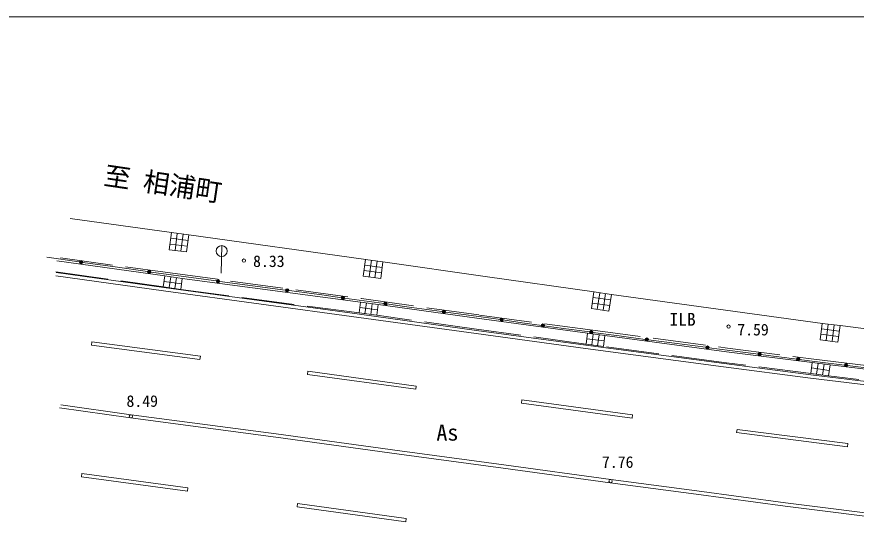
# Model space of a CAD drawing. Units: millimetres, scale not verified. Extents: x -85698 to 78302, y -59329 to 53471.
# Drawn here: x -60939 to -22669, y 30274 to 53471 of the extents above; entities that cross this region are included whole.
import ezdxf
from ezdxf.enums import TextEntityAlignment as Align

# ---------------------------------------------------------------- set-up
doc = ezdxf.new("R2010")
doc.units = ezdxf.units.MM
doc.header["$LTSCALE"] = 400
doc.linetypes.add('DASHED', pattern=[7.5, 6, -1.5])
for name, color, linetype, lineweight in [('0-0_芯', 7, 'Continuous', 9), ('1-0_一 般', 7, 'Continuous', 9), ('1-8_0', 8, 'Continuous', 13)]:
    doc.layers.add(name, color=color, linetype=linetype, lineweight=lineweight)
doc.styles.add('ＭＳ ゴシック', font='')
doc.styles.get('ＭＳ ゴシック').set_extended_font_data('MS Gothic')

msp = doc.modelspace()

# ---------------------------------------------------------------- linework, layer by layer
at = {"layer": '0-0_芯'}
msp.add_line((78301.7, 53471.2), (-85698.3, 53471.2), dxfattribs=at)
at = {"layer": '1-0_一 般'}
for p, q in [((-53885.2, 43643.4), (-58501.8, 44286.1)), ((-53919.3, 43384.1), (-53131.5, 43280.6)), ((-53622.6, 43608.9), (-53724.8, 42830.9)), ((-53360, 43574.4), (-53462.2, 42796.4)), ((-45023.9, 42420.9), (-53097.4, 43539.9)), ((-53953.4, 43124.8), (-53165.5, 43021.2)), ((-51613.9, 41802.5), (-51593.7, 43052.4)), ((-58097.9, 42312.3), (-59566.2, 42519.6)), ((-54187.4, 41672.9), (-59119.5, 42358.1)), ((-57921.7, 42287.4), (-56453.5, 42080)), ((-44279.5, 42060.1), (-45073.5, 42168.2)), ((-44878.2, 41622.6), (-44774.2, 42387)), ((-44613.5, 41586.6), (-44509.5, 42350.9)), ((-54985.3, 41872.6), (-56453.5, 42080)), ((-54809.1, 41847.7), (-53340.8, 41640.4)), ((-44314.2, 41805.4), (-45108.1, 41913.4)), ((-53427.7, 41309.1), (-54223.4, 41424.1)), ((-53922.2, 41634.6), (-53994.1, 41137)), ((-53657, 41596.2), (-53728.9, 41098.6)), ((-53391.8, 41557.9), (-45269.7, 40476.8)), ((-51854, 41444), (-53340.8, 41640.4)), ((-51675.6, 41420.4), (-50188.7, 41224.1)), ((-48701.9, 41027.7), (-50188.7, 41224.1)), ((-48523.5, 41004.2), (-47036.6, 40807.8)), ((-46123.2, 40681.1), (-47036.6, 40807.8)), ((-46013.5, 40665.9), (-45100.1, 40539.3)), ((-33869.3, 40575), (-34662.7, 40690.3)), ((-34471.6, 40147), (-34361.5, 40904.3)), ((-34207.1, 40108.6), (-34097.1, 40865.9)), ((-24212, 39508.2), (-33832.6, 40827.4)), ((-44497.2, 40125), (-45302.2, 40231.8)), ((-44186.6, 40412.6), (-45100.1, 40539.3)), ((-45001.4, 40441.2), (-45066.3, 39951.2)), ((-44733, 40405.6), (-44798, 39915.6)), ((-44077, 40397.4), (-43163.5, 40270.7)), ((-41564.4, 40052.3), (-43163.5, 40270.7)), ((-33906, 40322.6), (-34699.4, 40437.9)), ((-41372.5, 40026), (-39773.5, 39807.5)), ((-38886.2, 39682.4), (-39773.5, 39807.5)), ((-38779.7, 39667.4), (-37892.4, 39542.2)), ((-37005.1, 39417.1), (-37892.4, 39542.2)), ((-24040.2, 38729.8), (-23946.7, 39474.9)), ((-23770.9, 38696), (-23677.3, 39441)), ((-36898.7, 39402), (-36011.4, 39276.9)), ((-34818.3, 39118), (-36011.4, 39276.9)), ((-34675.1, 39098.9), (-33482, 38940)), ((-23439.2, 39158.9), (-24247.2, 39260.3)), ((-57510.8, 38667.6), (-57530.6, 38518.9)), ((-52567.5, 38010.3), (-57510.8, 38667.6)), ((-34162.1, 38709), (-34951.4, 38812.2)), ((-34655.9, 39025.8), (-34720.7, 38529.8)), ((-34392.8, 38991.4), (-34457.6, 38495.4)), ((-32289, 38781), (-33482, 38940)), ((-32145.8, 38761.9), (-30952.7, 38603)), ((-23470.4, 38910.5), (-24278.4, 39012)), ((-57530.6, 38518.9), (-52587.3, 37861.6)), ((-29538.6, 38419.8), (-30952.7, 38603)), ((-29368.9, 38397.8), (-27954.8, 38214.5)), ((-52567.5, 38010.3), (-52587.3, 37861.6)), ((-27125, 38107.6), (-27954.8, 38214.5)), ((-27025.5, 38094.8), (-26195.7, 37987.9)), ((-25365.9, 37881), (-26195.7, 37987.9)), ((-25266.3, 37868.2), (-24436.5, 37761.3)), ((-24405.8, 37688.4), (-24472.2, 37195.3)), ((-23208.3, 37610.9), (-24436.5, 37761.3)), ((-24133.6, 37651.7), (-24200, 37158.6)), ((-23060.9, 37592.9), (-21832.6, 37442.5)), ((-47668.7, 37326.6), (-47688.9, 37177.9)), ((-47688.9, 37177.9), (-42753.2, 36508.5)), ((-42733.1, 36657.1), (-47668.7, 37326.6)), ((-23894.6, 37368.5), (-24711.2, 37478.5)), ((-42733.1, 36657.1), (-42753.2, 36508.5)), ((-37907.3, 36027.6), (-37927.5, 35879)), ((-32864.2, 35340.4), (-37907.3, 36027.6)), ((-37927.5, 35879), (-32884.5, 35191.7)), ((-32864.2, 35340.4), (-32884.5, 35191.7)), ((-28101.8, 34684.9), (-28120.8, 34536.1)), ((-28120.8, 34536.1), (-23063.9, 33892.7)), ((-23044.9, 34041.5), (-28101.8, 34684.9)), ((-23044.9, 34041.5), (-23063.9, 33892.7)), ((-57971.3, 32676.9), (-57991.6, 32528.2)), ((-53141, 32016), (-57971.3, 32676.9)), ((-57991.6, 32528.2), (-53161.4, 31867.3)), ((-53141, 32016), (-53161.4, 31867.3)), ((-48135.3, 31310.4), (-48155.9, 31161.8)), ((-48155.9, 31161.8), (-43209, 30476.5)), ((-43188.4, 30625.1), (-48135.3, 31310.4)), ((-43188.4, 30625.1), (-43209, 30476.5))]:
    msp.add_line(p, q, dxfattribs=at)
at = {"layer": '1-0_一 般', "linetype": 'DASHED'}
for p, q in [((-59161.2, 41860.4), (-54248.8, 41173.8)), ((-45317.9, 39984.6), (-53463.7, 41060.3))]:
    msp.add_line(p, q, dxfattribs=at)
at = {"layer": '1-0_一 般'}
for points in [[(-53885.2, 43643.4), (-53987.5, 42865.5), (-53199.6, 42761.9), (-53097.4, 43539.9)], [(-44348.9, 41550.6), (-45142.8, 41658.6), (-45038.8, 42423), (-44244.9, 42314.9)], [(-53391.8, 41557.9), (-54187.4, 41672.9), (-54259.3, 41175.3), (-53463.7, 41060.3)], [(-33942.7, 40070.2), (-34736.1, 40185.5), (-34626, 40942.8), (-33832.6, 40827.4)], [(-44464.7, 40370), (-45269.7, 40476.8), (-45334.7, 39986.8), (-44529.7, 39880)], [(-23501.5, 38662.2), (-24309.6, 38763.7), (-24216, 39508.7), (-23408, 39407.2)], [(-34129.7, 38957), (-34919, 39060.2), (-34983.8, 38564.2), (-34194.5, 38461)], [(-23861.4, 37615.1), (-24678, 37725), (-24744.4, 37231.9), (-23927.8, 37122)]]:
    msp.add_lwpolyline(points, close=True, dxfattribs=at)
at = {"layer": '1-0_一 般', "linetype": 'DASHED'}
for points in [[(-58951.6, 42494.9), (-54169, 41837.5), (-45222.6, 40638.4), (-39849, 39891.5), (-34898.7, 39224.1), (-28532.8, 38382.1), (-24599.5, 37888), (-19470.8, 37246.2), (-15584.5, 36780.9), (-9808.7, 36153.7)], [(-34991.7, 38565.2), (-39977.8, 39250.9), (-44529.7, 39880)], [(-24725.4, 37229.3), (-28698.9, 37732.7), (-34194.5, 38461)], [(-15665.1, 36123.9), (-19574.4, 36590.1), (-23927.8, 37122)]]:
    msp.add_lwpolyline(points, dxfattribs=at)
at = {"layer": '1-0_一 般'}
for points in [[(-34622.4, 40942.2), (-39582.9, 41651.6), (-44244.9, 42314.9)], [(-19573.3, 36540.7), (-24741.3, 37170.3), (-28692.7, 37677.5), (-34995.6, 38522.2), (-39975.8, 39191.9), (-45321.5, 39927.7), (-54234.4, 41145.5), (-59141.2, 41826.8)], [(-59161.8, 41678.3), (-54254.9, 40996.9), (-45341.8, 39779), (-39996, 39043.3), (-35015.6, 38373.5), (-28712.2, 37528.7), (-24759.9, 37021.5), (-19591.2, 36391.8)], [(-44464.7, 40370), (-39969.5, 39741.6), (-34919, 39060.2)], [(-15331.4, 38403.2), (-19029.8, 38855.4), (-23408, 39407.2)], [(-34129.7, 38957), (-28579.6, 38218.2), (-24678, 37725)], [(-23861.4, 37615.1), (-19515.6, 37088), (-15604.2, 36615.7)], [(-58984, 35657.7), (-55748.3, 35203.3), (-49128.1, 34334.7), (-43502.9, 33560.1), (-38761, 32916.4), (-33879.8, 32255.1), (-29962.5, 31728.6), (-25910.2, 31192.3), (-20692.7, 30540.7)], [(37533.6, 25633.3), (30696.4, 26024.2), (23575.2, 26517.7), (18384.8, 26887.2), (14118.2, 27203.7), (9852.5, 27561.3), (7958.1, 27717.8), (5039.3, 27991.7), (214.3, 28459.2), (-4755.2, 28941), (-8478.6, 29343.9), (-11765.3, 29689.9), (-20675, 30689.7), (-25891.1, 31341.1), (-29942.7, 31877.2), (-33859.7, 32403.7), (-38740.9, 33065.1), (-43482.6, 33708.7), (-49108.1, 34483.4), (-55728.1, 35352), (-58931.5, 35801.8)]]:
    msp.add_lwpolyline(points, dxfattribs=at)
for centre, radius in [((-51597.7, 42802.4), 250), ((-58009.8, 42299.8), 75), ((-58009.8, 42299.8), 49.5), ((-58009.8, 42299.8), 24.5), ((-54897.2, 41860.2), 75), ((-54897.2, 41860.2), 49.5), ((-54897.2, 41860.2), 24.5), ((-51764.8, 41432.2), 75), ((-51764.8, 41432.2), 49.5), ((-51764.8, 41432.2), 24.5), ((-48612.7, 41015.9), 75), ((-48612.7, 41015.9), 49.5), ((-48612.7, 41015.9), 24.5), ((-46068.3, 40673.5), 75), ((-46068.3, 40673.5), 49.5), ((-46068.3, 40673.5), 24.5), ((-44131.8, 40405), 75), ((-44131.8, 40405), 49.5), ((-44131.8, 40405), 24.5), ((-41468.5, 40039.1), 75), ((-41468.5, 40039.1), 49.5), ((-41468.5, 40039.1), 24.5), ((-38832.9, 39674.9), 75), ((-38832.9, 39674.9), 49.5), ((-38832.9, 39674.9), 24.5), ((-36951.9, 39409.5), 75), ((-36951.9, 39409.5), 49.5), ((-36951.9, 39409.5), 24.5), ((-34746.7, 39108.4), 75), ((-34746.7, 39108.4), 49.5), ((-34746.7, 39108.4), 24.5), ((-32217.4, 38771.5), 75), ((-32217.4, 38771.5), 49.5), ((-32217.4, 38771.5), 24.5), ((-29453.8, 38408.8), 75), ((-29453.8, 38408.8), 49.5), ((-29453.8, 38408.8), 24.5), ((-27075.3, 38101.2), 75), ((-27075.3, 38101.2), 49.5), ((-27075.3, 38101.2), 24.5), ((-25316.1, 37874.6), 75), ((-25316.1, 37874.6), 49.5), ((-25316.1, 37874.6), 24.5), ((-23134.6, 37601.9), 75), ((-23134.6, 37601.9), 49.5), ((-23134.6, 37601.9), 24.5)]:
    msp.add_circle(centre, radius, dxfattribs=at)
at = {"layer": '1-8_0'}
for centre in [(-50587.3, 42371.7), (-28489.8, 39365.7), (-55738.2, 35277.7), (-33869.8, 32329.4)]:
    msp.add_circle(centre, 75, dxfattribs=at)

# ---------------------------------------------------------------- texts
at = {"layer": '1-0_一 般', "style": 'ＭＳ ゴシック'}
msp.add_text('至 相浦町', height=879.8, rotation=351.641, dxfattribs=at).set_placement((-57045.2, 45566.2), align=Align.BOTTOM_LEFT)
for s, height, p in [('ILB', 586.5, (-31184.3, 39226.8)), ('As', 733.1, (-41805.8, 33952.3))]:
    msp.add_text(s, height=height, dxfattribs=at).set_placement(p, align=Align.BOTTOM_LEFT)
at = {"layer": '1-8_0', "color": 7, "style": 'ＭＳ ゴシック'}
for s, p in [('8.33', (-50165.8, 41919.8)), ('7.59', (-28091.3, 38803.6)), ('8.49', (-55937.3, 35550.2)), ('7.76', (-34260.7, 32773.6))]:
    msp.add_text(s, height=527.9, dxfattribs=at).set_placement(p, align=Align.BOTTOM_LEFT)

doc.saveas('drawing.dxf')
